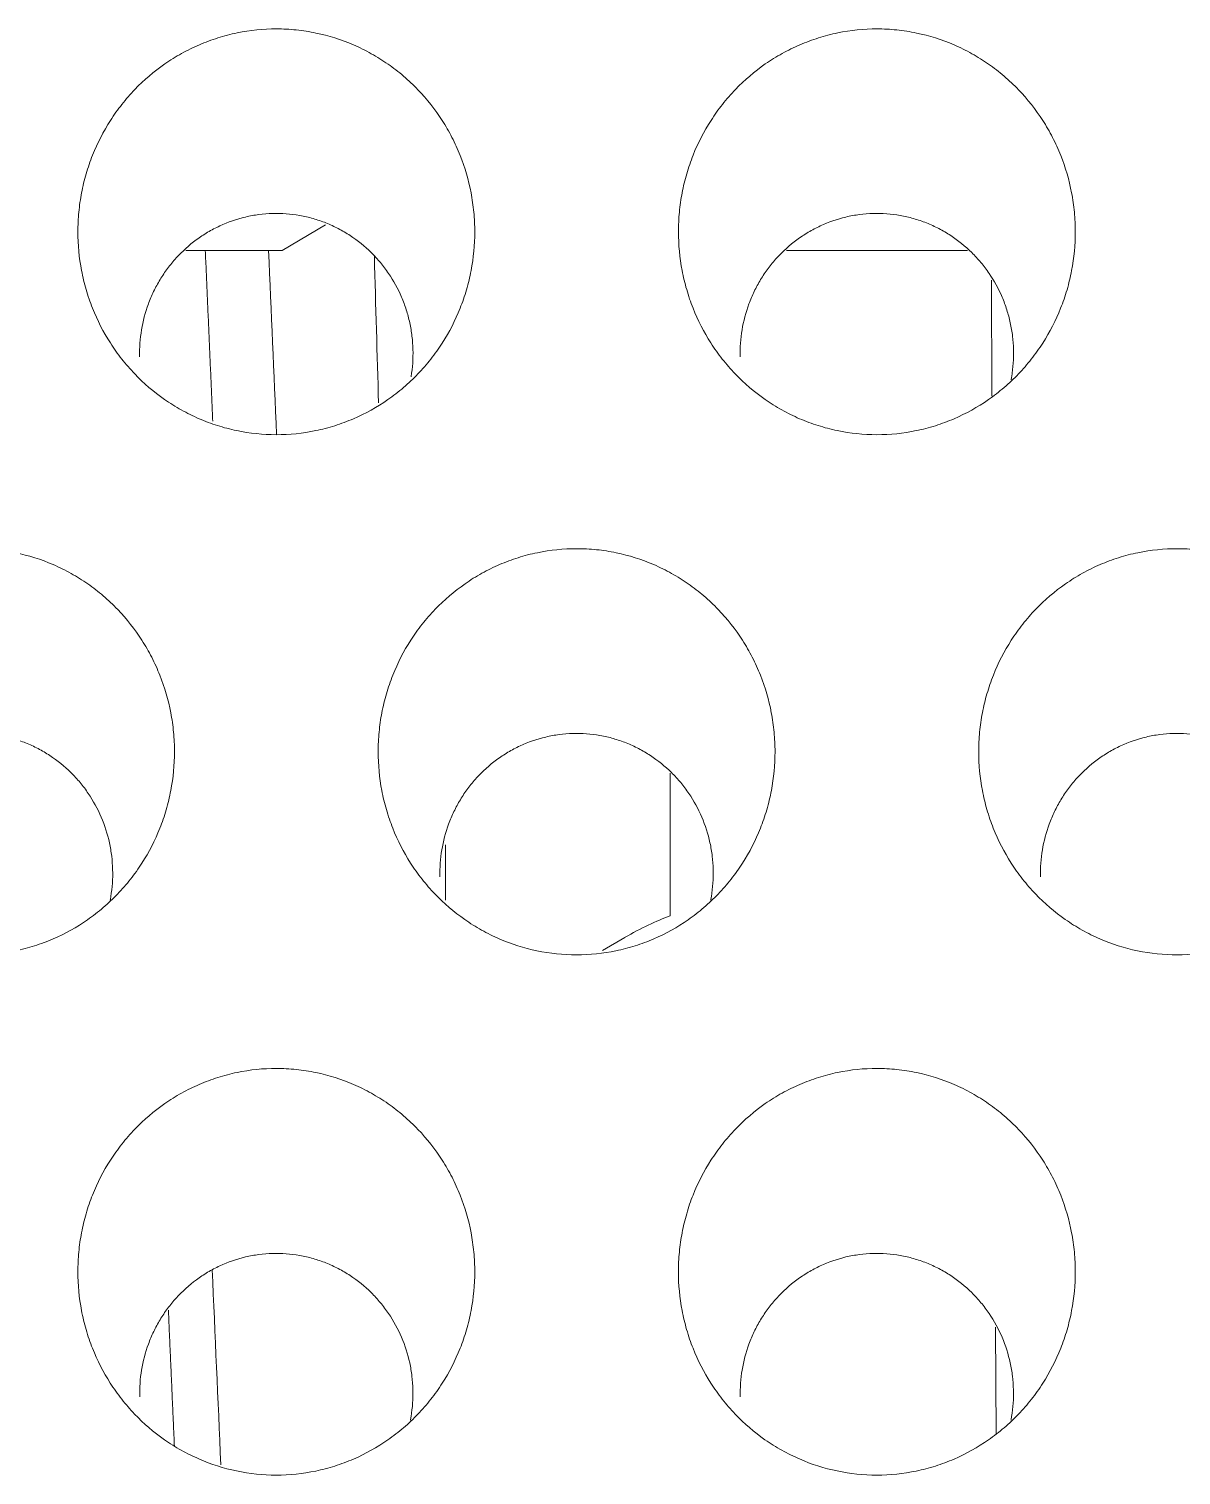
# Model space of a CAD drawing. Header units: inches. Extents: x 3778 to 56227, y -16914 to 35091.
# Drawn here: x 42844.13 to 42849.87, y -12648.33 to -12641.14 of the extents above; entities that cross this region are included whole.
import ezdxf

# ---------------------------------------------------------------- set-up
doc = ezdxf.new("R2010")
doc.units = ezdxf.units.IN
doc.header["$LTSCALE"] = 100
doc.header["$MEASUREMENT"] = 0
doc.layers.add('2-con', color=2, linetype='Continuous')
doc.layers.add('mark-B', color=2, linetype='Continuous', lineweight=20)

# ---------------------------------------------------------------- blocks, each defined once
blk = doc.blocks.new('무풍1WAY 대형')
at = {"layer": 'mark-B'}
for p, q in [((-164.8957, -430.8252), (-164.8935, -431.3566)), ((-163.0481, -433.2948), (-162.9374, -433.2305)), ((-163.275, -433.4028), (-163.275, -434.113)), ((-162.1576, -433.7568), (-162.1576, -433.4803)), ((-164.8745, -435.9887), (-164.8722, -436.5645)), ((-161.5597, -436.8412), (-161.3438, -436.7121))]:
    blk.add_line(p, q, dxfattribs=at)
blk.add_ellipse((-163.022, -433.0697), major_axis=(-0.4878, -0.3363), ratio=0.297438, start_param=0.835702, end_param=1.316183, dxfattribs=at)
for points, knots in [([(-164.3027, -430.621), (-164.3692, -430.621), (-164.4344, -430.6278), (-164.5307, -430.6478), (-164.5625, -430.6561), (-164.6097, -430.671), (-164.6255, -430.6764), (-164.6564, -430.688), (-164.6717, -430.6942), (-164.747, -430.7268), (-164.8041, -430.7587), (-164.8849, -430.815), (-164.9112, -430.8354), (-164.961, -430.8781), (-165.0084, -430.923), (-165.0511, -430.9722), (-165.0814, -431.0107), (-165.0912, -431.0238), (-165.1101, -431.0505), (-165.1194, -431.0641), (-165.1636, -431.1333), (-165.1932, -431.1912), (-165.2291, -431.2817), (-165.2396, -431.3125), (-165.2533, -431.3595), (-165.2575, -431.3754), (-165.2652, -431.4073), (-165.2686, -431.4232), (-165.2838, -431.5031), (-165.2898, -431.5675), (-165.2898, -431.6487), (-165.2895, -431.6649), (-165.2879, -431.6975), (-165.2868, -431.7139), (-165.2822, -431.7628), (-165.2776, -431.795), (-165.2593, -431.8905), (-165.2413, -431.9527), (-165.2052, -432.0436), (-165.1916, -432.0737), (-165.1618, -432.1318), (-165.1456, -432.16), (-165.0931, -432.2419), (-165.053, -432.2932), (-164.996, -432.3527), (-164.9843, -432.3643), (-164.9605, -432.3868), (-164.924, -432.4197), (-164.8596, -432.4696), (-164.8042, -432.5043), (-164.7613, -432.5283), (-164.7467, -432.536), (-164.717, -432.5506), (-164.702, -432.5576), (-164.6264, -432.5903), (-164.564, -432.6101), (-164.4677, -432.6302), (-164.4351, -432.6353), (-164.369, -432.6421), (-164.3361, -432.6438), (-164.2376, -432.6439), (-164.1724, -432.6373), (-164.0914, -432.6206), (-164.0752, -432.6168), (-164.0432, -432.6084), (-163.9957, -432.5947), (-163.9189, -432.5661), (-163.8602, -432.5372), (-163.8027, -432.5052), (-163.7745, -432.4876), (-163.6936, -432.4312), (-163.6441, -432.3888), (-163.5875, -432.3299), (-163.5765, -432.3178), (-163.5549, -432.293), (-163.5444, -432.2803), (-163.5139, -432.2416), (-163.495, -432.2149), (-163.4423, -432.1328), (-163.4126, -432.075), (-163.3824, -431.9989), (-163.3767, -431.9835), (-163.3661, -431.9525), (-163.3513, -431.9059), (-163.3324, -431.8271), (-163.3232, -431.7629), (-163.3186, -431.7144), (-163.3175, -431.6982), (-163.3159, -431.6655), (-163.3155, -431.6491), (-163.3155, -431.5674), (-163.3216, -431.5029), (-163.3398, -431.4075), (-163.3473, -431.3759), (-163.361, -431.3288), (-163.3659, -431.3132), (-163.3765, -431.2822), (-163.3822, -431.2668), (-163.4122, -431.1911), (-163.4418, -431.1334), (-163.4943, -431.0511), (-163.5132, -431.0245), (-163.5539, -430.9726), (-163.5754, -430.9479), (-163.643, -430.8772), (-163.6924, -430.8347), (-163.7596, -430.7877), (-163.7733, -430.7786), (-163.8013, -430.761), (-163.8156, -430.7526), (-163.8586, -430.7285), (-163.888, -430.714), (-163.9779, -430.675), (-164.0404, -430.655), (-164.1705, -430.6278), (-164.2362, -430.621), (-164.3027, -430.621)], [0, 0, 0, 0, 0.03125, 0.03125, 0.046875, 0.046875, 0.054688, 0.054688, 0.0625, 0.0625, 0.09375, 0.09375, 0.109375, 0.109375, 0.125, 0.140625, 0.140625, 0.148438, 0.148438, 0.15625, 0.15625, 0.1875, 0.1875, 0.203125, 0.203125, 0.210938, 0.210938, 0.21875, 0.21875, 0.25, 0.25, 0.257813, 0.257813, 0.265625, 0.265625, 0.28125, 0.28125, 0.3125, 0.3125, 0.328125, 0.328125, 0.34375, 0.34375, 0.375, 0.375, 0.382813, 0.382813, 0.390625, 0.40625, 0.421875, 0.421875, 0.429688, 0.429688, 0.4375, 0.4375, 0.46875, 0.46875, 0.484375, 0.484375, 0.5, 0.5, 0.53125, 0.53125, 0.539063, 0.539063, 0.546875, 0.5625, 0.578125, 0.578125, 0.59375, 0.59375, 0.625, 0.625, 0.632813, 0.632813, 0.640625, 0.640625, 0.65625, 0.65625, 0.6875, 0.6875, 0.695313, 0.695313, 0.703125, 0.71875, 0.734375, 0.734375, 0.742188, 0.742188, 0.75, 0.75, 0.78125, 0.78125, 0.796875, 0.796875, 0.804688, 0.804688, 0.8125, 0.8125, 0.84375, 0.84375, 0.859375, 0.859375, 0.875, 0.875, 0.90625, 0.90625, 0.914063, 0.914063, 0.921875, 0.921875, 0.9375, 0.9375, 0.96875, 0.96875, 1, 1, 1, 1]), ([(-161.3151, -430.621), (-161.3816, -430.621), (-161.4469, -430.6278), (-161.5431, -430.6478), (-161.5749, -430.6561), (-161.6222, -430.671), (-161.6379, -430.6764), (-161.6689, -430.688), (-161.6841, -430.6942), (-161.7595, -430.7268), (-161.8166, -430.7587), (-161.8974, -430.815), (-161.9236, -430.8354), (-161.9735, -430.8781), (-162.0209, -430.923), (-162.0636, -430.9722), (-162.0938, -431.0107), (-162.1036, -431.0238), (-162.1226, -431.0505), (-162.1318, -431.0641), (-162.1761, -431.1333), (-162.2056, -431.1912), (-162.2415, -431.2817), (-162.2521, -431.3125), (-162.2658, -431.3595), (-162.27, -431.3754), (-162.2776, -431.4073), (-162.281, -431.4232), (-162.2962, -431.5031), (-162.3023, -431.5675), (-162.3023, -431.6487), (-162.3019, -431.6649), (-162.3004, -431.6975), (-162.2992, -431.7139), (-162.2946, -431.7628), (-162.29, -431.795), (-162.2718, -431.8905), (-162.2537, -431.9527), (-162.2177, -432.0436), (-162.204, -432.0737), (-162.1743, -432.1318), (-162.1581, -432.16), (-162.1056, -432.2419), (-162.0655, -432.2932), (-162.0085, -432.3527), (-161.9968, -432.3643), (-161.9729, -432.3868), (-161.9364, -432.4197), (-161.872, -432.4696), (-161.8167, -432.5043), (-161.7737, -432.5283), (-161.7591, -432.536), (-161.7295, -432.5506), (-161.7144, -432.5576), (-161.6388, -432.5903), (-161.5764, -432.6101), (-161.4801, -432.6302), (-161.4475, -432.6353), (-161.3814, -432.6421), (-161.3485, -432.6438), (-161.25, -432.6439), (-161.1848, -432.6373), (-161.1039, -432.6206), (-161.0876, -432.6168), (-161.0556, -432.6084), (-161.0081, -432.5947), (-160.9314, -432.5661), (-160.8726, -432.5372), (-160.8152, -432.5052), (-160.787, -432.4876), (-160.706, -432.4312), (-160.6565, -432.3888), (-160.5999, -432.3299), (-160.5889, -432.3178), (-160.5674, -432.293), (-160.5568, -432.2803), (-160.5263, -432.2416), (-160.5074, -432.2149), (-160.4548, -432.1328), (-160.4251, -432.075), (-160.3949, -431.9989), (-160.3891, -431.9835), (-160.3785, -431.9525), (-160.3638, -431.9059), (-160.3449, -431.8271), (-160.3357, -431.7629), (-160.3311, -431.7144), (-160.3299, -431.6982), (-160.3284, -431.6655), (-160.328, -431.6491), (-160.328, -431.5674), (-160.3341, -431.5029), (-160.3522, -431.4075), (-160.3598, -431.3759), (-160.3734, -431.3288), (-160.3784, -431.3132), (-160.389, -431.2822), (-160.3947, -431.2668), (-160.4247, -431.1911), (-160.4542, -431.1334), (-160.5067, -431.0511), (-160.5256, -431.0245), (-160.5664, -430.9726), (-160.5878, -430.9479), (-160.6554, -430.8772), (-160.7048, -430.8347), (-160.772, -430.7877), (-160.7858, -430.7786), (-160.8138, -430.761), (-160.828, -430.7526), (-160.8711, -430.7285), (-160.9005, -430.714), (-160.9904, -430.675), (-161.0529, -430.655), (-161.1829, -430.6278), (-161.2487, -430.621), (-161.3151, -430.621)], [0, 0, 0, 0, 0.03125, 0.03125, 0.046875, 0.046875, 0.054688, 0.054688, 0.0625, 0.0625, 0.09375, 0.09375, 0.109375, 0.109375, 0.125, 0.140625, 0.140625, 0.148438, 0.148438, 0.15625, 0.15625, 0.1875, 0.1875, 0.203125, 0.203125, 0.210938, 0.210938, 0.21875, 0.21875, 0.25, 0.25, 0.257813, 0.257813, 0.265625, 0.265625, 0.28125, 0.28125, 0.3125, 0.3125, 0.328125, 0.328125, 0.34375, 0.34375, 0.375, 0.375, 0.382813, 0.382813, 0.390625, 0.40625, 0.421875, 0.421875, 0.429688, 0.429688, 0.4375, 0.4375, 0.46875, 0.46875, 0.484375, 0.484375, 0.5, 0.5, 0.53125, 0.53125, 0.539063, 0.539063, 0.546875, 0.5625, 0.578125, 0.578125, 0.59375, 0.59375, 0.625, 0.625, 0.632813, 0.632813, 0.640625, 0.640625, 0.65625, 0.65625, 0.6875, 0.6875, 0.695313, 0.695313, 0.703125, 0.71875, 0.734375, 0.734375, 0.742188, 0.742188, 0.75, 0.75, 0.78125, 0.78125, 0.796875, 0.796875, 0.804688, 0.804688, 0.8125, 0.8125, 0.84375, 0.84375, 0.859375, 0.859375, 0.875, 0.875, 0.90625, 0.90625, 0.914063, 0.914063, 0.921875, 0.921875, 0.9375, 0.9375, 0.96875, 0.96875, 1, 1, 1, 1]), ([(-164.9697, -430.8933), (-164.9709, -430.8995), (-164.972, -430.9057), (-164.9803, -430.956), (-164.9833, -431.0004), (-164.9816, -431.0678), (-164.98, -431.0904), (-164.9746, -431.1349), (-164.9709, -431.157), (-164.9567, -431.2224), (-164.9432, -431.2651), (-164.9076, -431.3483), (-164.8861, -431.3876), (-164.8484, -431.4432), (-164.835, -431.4612), (-164.8133, -431.4873), (-164.8058, -431.4959), (-164.7905, -431.5126), (-164.7827, -431.5207), (-164.7426, -431.5604), (-164.7077, -431.5887), (-164.6605, -431.6197), (-164.6508, -431.6257), (-164.6312, -431.6372), (-164.6212, -431.6428), (-164.591, -431.6585), (-164.55, -431.6774), (-164.4966, -431.6956), (-164.4637, -431.7042), (-164.4416, -431.7093), (-164.4304, -431.7116), (-164.3741, -431.7216), (-164.3291, -431.7249), (-164.2613, -431.723), (-164.2387, -431.7212), (-164.2048, -431.7167), (-164.1935, -431.7149), (-164.1711, -431.7108), (-164.16, -431.7085), (-164.105, -431.6954), (-164.0625, -431.6806), (-164.0009, -431.6519), (-163.9806, -431.6412), (-163.9417, -431.618), (-163.9229, -431.6055), (-163.8688, -431.5655), (-163.8355, -431.5354), (-163.7974, -431.4934), (-163.7899, -431.4848), (-163.7756, -431.4674), (-163.7687, -431.4585), (-163.7486, -431.4315), (-163.7237, -431.3943), (-163.6971, -431.3452), (-163.6832, -431.3144), (-163.6745, -431.2937), (-163.6703, -431.2831), (-163.6509, -431.2303), (-163.6284, -431.1442), (-163.6221, -431.0554), (-163.6231, -431.0102)], [0, 0, 0, 0, 0.008227, 0.008227, 0.066566, 0.066566, 0.095736, 0.095736, 0.124906, 0.124906, 0.183246, 0.183246, 0.241585, 0.241585, 0.270755, 0.270755, 0.28534, 0.28534, 0.299925, 0.299925, 0.358264, 0.358264, 0.372849, 0.372849, 0.387434, 0.387434, 0.416604, 0.445774, 0.460359, 0.460359, 0.474944, 0.474944, 0.533283, 0.533283, 0.562453, 0.562453, 0.577038, 0.577038, 0.591623, 0.591623, 0.649962, 0.649962, 0.679132, 0.679132, 0.708302, 0.708302, 0.766642, 0.766642, 0.781226, 0.781226, 0.795811, 0.795811, 0.824981, 0.854151, 0.868736, 0.868736, 0.883321, 0.883321, 0.94166, 1, 1, 1, 1]), ([(-161.9822, -430.8933), (-161.9834, -430.8995), (-161.9845, -430.9057), (-161.9927, -430.956), (-161.9958, -431.0004), (-161.9941, -431.0678), (-161.9925, -431.0904), (-161.9871, -431.1349), (-161.9834, -431.157), (-161.9692, -431.2224), (-161.9556, -431.2651), (-161.9201, -431.3483), (-161.8986, -431.3876), (-161.8609, -431.4432), (-161.8474, -431.4612), (-161.8258, -431.4873), (-161.8183, -431.4959), (-161.803, -431.5126), (-161.7951, -431.5207), (-161.755, -431.5604), (-161.7201, -431.5887), (-161.6729, -431.6197), (-161.6633, -431.6257), (-161.6437, -431.6372), (-161.6337, -431.6428), (-161.6035, -431.6585), (-161.5624, -431.6774), (-161.5091, -431.6956), (-161.4762, -431.7042), (-161.454, -431.7093), (-161.4428, -431.7116), (-161.3866, -431.7216), (-161.3415, -431.7249), (-161.2738, -431.723), (-161.2512, -431.7212), (-161.2173, -431.7167), (-161.2059, -431.7149), (-161.1836, -431.7108), (-161.1725, -431.7085), (-161.1174, -431.6954), (-161.0749, -431.6806), (-161.0133, -431.6519), (-160.9931, -431.6412), (-160.9541, -431.618), (-160.9354, -431.6055), (-160.8812, -431.5655), (-160.8479, -431.5354), (-160.8098, -431.4934), (-160.8024, -431.4848), (-160.7881, -431.4674), (-160.7811, -431.4585), (-160.761, -431.4315), (-160.7361, -431.3943), (-160.7096, -431.3452), (-160.6957, -431.3144), (-160.6869, -431.2937), (-160.6828, -431.2831), (-160.6634, -431.2303), (-160.6409, -431.1442), (-160.6345, -431.0554), (-160.6356, -431.0102)], [0, 0, 0, 0, 0.008227, 0.008227, 0.066566, 0.066566, 0.095736, 0.095736, 0.124906, 0.124906, 0.183246, 0.183246, 0.241585, 0.241585, 0.270755, 0.270755, 0.28534, 0.28534, 0.299925, 0.299925, 0.358264, 0.358264, 0.372849, 0.372849, 0.387434, 0.387434, 0.416604, 0.445774, 0.460359, 0.460359, 0.474944, 0.474944, 0.533283, 0.533283, 0.562453, 0.562453, 0.577038, 0.577038, 0.591623, 0.591623, 0.649962, 0.649962, 0.679132, 0.679132, 0.708302, 0.708302, 0.766642, 0.766642, 0.781226, 0.781226, 0.795811, 0.795811, 0.824981, 0.854151, 0.868736, 0.868736, 0.883321, 0.883321, 0.94166, 1, 1, 1, 1]), ([(-165.7965, -433.2088), (-165.8629, -433.2088), (-165.9282, -433.2156), (-166.0244, -433.2355), (-166.0562, -433.2438), (-166.1034, -433.2587), (-166.1191, -433.2641), (-166.1501, -433.2757), (-166.1653, -433.2818), (-166.2407, -433.3144), (-166.2977, -433.3462), (-166.3785, -433.4025), (-166.4048, -433.4228), (-166.4546, -433.4655), (-166.5021, -433.5104), (-166.5448, -433.5595), (-166.575, -433.5979), (-166.5848, -433.611), (-166.6038, -433.6377), (-166.613, -433.6513), (-166.6573, -433.7204), (-166.6869, -433.7783), (-166.7228, -433.8687), (-166.7333, -433.8994), (-166.747, -433.9465), (-166.7513, -433.9623), (-166.7589, -433.9941), (-166.7623, -434.0101), (-166.7775, -434.0899), (-166.7836, -434.1543), (-166.7836, -434.2354), (-166.7832, -434.2516), (-166.7817, -434.2842), (-166.7805, -434.3005), (-166.7759, -434.3494), (-166.7713, -434.3816), (-166.753, -434.477), (-166.735, -434.5391), (-166.6989, -434.63), (-166.6853, -434.6601), (-166.6555, -434.7181), (-166.6393, -434.7463), (-166.5868, -434.8281), (-166.5466, -434.8793), (-166.4897, -434.9387), (-166.478, -434.9503), (-166.4541, -434.9729), (-166.4176, -435.0057), (-166.3532, -435.0555), (-166.2979, -435.0901), (-166.2549, -435.1141), (-166.2403, -435.1218), (-166.2107, -435.1364), (-166.1956, -435.1434), (-166.12, -435.1761), (-166.0577, -435.1958), (-165.9614, -435.2159), (-165.9288, -435.2209), (-165.8627, -435.2278), (-165.8298, -435.2295), (-165.7314, -435.2295), (-165.6662, -435.2229), (-165.5852, -435.2062), (-165.569, -435.2025), (-165.537, -435.1941), (-165.4895, -435.1805), (-165.4128, -435.1519), (-165.3541, -435.123), (-165.2966, -435.0911), (-165.2684, -435.0735), (-165.1875, -435.0172), (-165.138, -434.9748), (-165.0814, -434.916), (-165.0704, -434.9039), (-165.0488, -434.8792), (-165.0383, -434.8665), (-165.0078, -434.8278), (-164.9888, -434.8012), (-164.9362, -434.7191), (-164.9065, -434.6613), (-164.8763, -434.5853), (-164.8705, -434.5699), (-164.8599, -434.539), (-164.8451, -434.4924), (-164.8262, -434.4136), (-164.8171, -434.3496), (-164.8124, -434.3011), (-164.8113, -434.2848), (-164.8097, -434.2522), (-164.8093, -434.2358), (-164.8093, -434.1541), (-164.8155, -434.0897), (-164.8336, -433.9944), (-164.8411, -433.9628), (-164.8548, -433.9158), (-164.8597, -433.9001), (-164.8704, -433.8691), (-164.876, -433.8538), (-164.9061, -433.7782), (-164.9356, -433.7205), (-164.9882, -433.6384), (-165.0071, -433.6117), (-165.0478, -433.5599), (-165.0693, -433.5352), (-165.1369, -433.4646), (-165.1863, -433.4222), (-165.2535, -433.3752), (-165.2672, -433.3661), (-165.2953, -433.3486), (-165.3095, -433.3402), (-165.3526, -433.3161), (-165.3819, -433.3016), (-165.4718, -433.2627), (-165.5343, -433.2427), (-165.6643, -433.2156), (-165.73, -433.2088), (-165.7965, -433.2088)], [0, 0, 0, 0, 0.03125, 0.03125, 0.046875, 0.046875, 0.054687, 0.054687, 0.0625, 0.0625, 0.09375, 0.09375, 0.109375, 0.109375, 0.125, 0.140625, 0.140625, 0.148437, 0.148437, 0.15625, 0.15625, 0.1875, 0.1875, 0.203125, 0.203125, 0.210937, 0.210937, 0.21875, 0.21875, 0.25, 0.25, 0.257812, 0.257812, 0.265625, 0.265625, 0.28125, 0.28125, 0.3125, 0.3125, 0.328125, 0.328125, 0.34375, 0.34375, 0.375, 0.375, 0.382812, 0.382812, 0.390625, 0.40625, 0.421875, 0.421875, 0.429687, 0.429687, 0.4375, 0.4375, 0.46875, 0.46875, 0.484375, 0.484375, 0.5, 0.5, 0.53125, 0.53125, 0.539062, 0.539062, 0.546875, 0.5625, 0.578125, 0.578125, 0.59375, 0.59375, 0.625, 0.625, 0.632812, 0.632812, 0.640625, 0.640625, 0.65625, 0.65625, 0.6875, 0.6875, 0.695312, 0.695312, 0.703125, 0.71875, 0.734375, 0.734375, 0.742187, 0.742187, 0.75, 0.75, 0.78125, 0.78125, 0.796875, 0.796875, 0.804687, 0.804687, 0.8125, 0.8125, 0.84375, 0.84375, 0.859375, 0.859375, 0.875, 0.875, 0.90625, 0.90625, 0.914062, 0.914062, 0.921875, 0.921875, 0.9375, 0.9375, 0.96875, 0.96875, 1, 1, 1, 1]), ([(-162.8089, -433.2088), (-162.8754, -433.2088), (-162.9406, -433.2156), (-163.0368, -433.2355), (-163.0686, -433.2438), (-163.1159, -433.2587), (-163.1316, -433.2641), (-163.1625, -433.2757), (-163.1778, -433.2818), (-163.2531, -433.3144), (-163.3102, -433.3462), (-163.391, -433.4025), (-163.4172, -433.4228), (-163.4671, -433.4655), (-163.5145, -433.5104), (-163.5572, -433.5595), (-163.5875, -433.5979), (-163.5973, -433.611), (-163.6163, -433.6377), (-163.6255, -433.6513), (-163.6698, -433.7204), (-163.6993, -433.7783), (-163.7352, -433.8687), (-163.7458, -433.8994), (-163.7595, -433.9465), (-163.7637, -433.9623), (-163.7713, -433.9941), (-163.7748, -434.0101), (-163.79, -434.0899), (-163.796, -434.1543), (-163.796, -434.2354), (-163.7957, -434.2516), (-163.7941, -434.2842), (-163.793, -434.3005), (-163.7883, -434.3494), (-163.7837, -434.3816), (-163.7655, -434.477), (-163.7475, -434.5391), (-163.7114, -434.63), (-163.6977, -434.6601), (-163.6679, -434.7181), (-163.6517, -434.7463), (-163.5992, -434.8281), (-163.5591, -434.8793), (-163.5021, -434.9387), (-163.4904, -434.9503), (-163.4666, -434.9729), (-163.4301, -435.0057), (-163.3657, -435.0555), (-163.3103, -435.0901), (-163.2673, -435.1141), (-163.2528, -435.1218), (-163.2231, -435.1364), (-163.2081, -435.1434), (-163.1325, -435.1761), (-163.0701, -435.1958), (-162.9738, -435.2159), (-162.9413, -435.2209), (-162.8752, -435.2278), (-162.8423, -435.2295), (-162.7438, -435.2295), (-162.6786, -435.2229), (-162.5977, -435.2062), (-162.5815, -435.2025), (-162.5495, -435.1941), (-162.502, -435.1805), (-162.4253, -435.1519), (-162.3665, -435.123), (-162.3091, -435.0911), (-162.2809, -435.0735), (-162.2, -435.0172), (-162.1504, -434.9748), (-162.0939, -434.916), (-162.0828, -434.9039), (-162.0613, -434.8792), (-162.0507, -434.8665), (-162.0202, -434.8278), (-162.0013, -434.8012), (-161.9486, -434.7191), (-161.919, -434.6613), (-161.8887, -434.5853), (-161.883, -434.5699), (-161.8724, -434.539), (-161.8576, -434.4924), (-161.8387, -434.4136), (-161.8295, -434.3496), (-161.8249, -434.3011), (-161.8237, -434.2848), (-161.8222, -434.2522), (-161.8218, -434.2358), (-161.8218, -434.1541), (-161.8279, -434.0897), (-161.846, -433.9944), (-161.8536, -433.9628), (-161.8672, -433.9158), (-161.8722, -433.9001), (-161.8828, -433.8691), (-161.8885, -433.8538), (-161.9185, -433.7782), (-161.9481, -433.7205), (-162.0006, -433.6384), (-162.0195, -433.6117), (-162.0603, -433.5599), (-162.0817, -433.5352), (-162.1494, -433.4646), (-162.1987, -433.4222), (-162.266, -433.3752), (-162.2797, -433.3661), (-162.3077, -433.3486), (-162.3219, -433.3402), (-162.365, -433.3161), (-162.3944, -433.3016), (-162.4843, -433.2627), (-162.5467, -433.2427), (-162.6767, -433.2156), (-162.7425, -433.2088), (-162.8089, -433.2088)], [0, 0, 0, 0, 0.03125, 0.03125, 0.046875, 0.046875, 0.054688, 0.054688, 0.0625, 0.0625, 0.09375, 0.09375, 0.109375, 0.109375, 0.125, 0.140625, 0.140625, 0.148437, 0.148437, 0.15625, 0.15625, 0.1875, 0.1875, 0.203125, 0.203125, 0.210937, 0.210937, 0.21875, 0.21875, 0.25, 0.25, 0.257812, 0.257812, 0.265625, 0.265625, 0.28125, 0.28125, 0.3125, 0.3125, 0.328125, 0.328125, 0.34375, 0.34375, 0.375, 0.375, 0.382812, 0.382812, 0.390625, 0.40625, 0.421875, 0.421875, 0.429687, 0.429687, 0.4375, 0.4375, 0.46875, 0.46875, 0.484375, 0.484375, 0.5, 0.5, 0.53125, 0.53125, 0.539062, 0.539062, 0.546875, 0.5625, 0.578125, 0.578125, 0.59375, 0.59375, 0.625, 0.625, 0.632812, 0.632812, 0.640625, 0.640625, 0.65625, 0.65625, 0.6875, 0.6875, 0.695312, 0.695312, 0.703125, 0.71875, 0.734375, 0.734375, 0.742187, 0.742187, 0.75, 0.75, 0.78125, 0.78125, 0.796875, 0.796875, 0.804687, 0.804687, 0.8125, 0.8125, 0.84375, 0.84375, 0.859375, 0.859375, 0.875, 0.875, 0.90625, 0.90625, 0.914062, 0.914062, 0.921875, 0.921875, 0.9375, 0.9375, 0.96875, 0.96875, 1, 1, 1, 1]), ([(-159.8214, -433.2088), (-159.8878, -433.2088), (-159.9531, -433.2156), (-160.0493, -433.2355), (-160.0811, -433.2438), (-160.1283, -433.2587), (-160.144, -433.2641), (-160.175, -433.2757), (-160.1902, -433.2818), (-160.2656, -433.3144), (-160.3226, -433.3462), (-160.4034, -433.4025), (-160.4297, -433.4228), (-160.4795, -433.4655), (-160.527, -433.5104), (-160.5697, -433.5595), (-160.5999, -433.5979), (-160.6097, -433.611), (-160.6287, -433.6377), (-160.6379, -433.6513), (-160.6822, -433.7204), (-160.7118, -433.7783), (-160.7477, -433.8687), (-160.7583, -433.8994), (-160.7719, -433.9465), (-160.7762, -433.9623), (-160.7838, -433.9941), (-160.7872, -434.0101), (-160.8024, -434.0899), (-160.8085, -434.1543), (-160.8085, -434.2354), (-160.8081, -434.2516), (-160.8066, -434.2842), (-160.8054, -434.3005), (-160.8008, -434.3494), (-160.7962, -434.3816), (-160.7779, -434.477), (-160.7599, -434.5391), (-160.7238, -434.63), (-160.7102, -434.6601), (-160.6804, -434.7181), (-160.6642, -434.7463), (-160.6117, -434.8281), (-160.5716, -434.8793), (-160.5146, -434.9387), (-160.5029, -434.9503), (-160.479, -434.9729), (-160.4425, -435.0057), (-160.3781, -435.0555), (-160.3228, -435.0901), (-160.2798, -435.1141), (-160.2652, -435.1218), (-160.2356, -435.1364), (-160.2205, -435.1434), (-160.1449, -435.1761), (-160.0826, -435.1958), (-159.9863, -435.2159), (-159.9537, -435.2209), (-159.8876, -435.2278), (-159.8547, -435.2295), (-159.7563, -435.2295), (-159.6911, -435.2229), (-159.6102, -435.2062), (-159.594, -435.2025), (-159.5619, -435.1941), (-159.5144, -435.1805), (-159.4377, -435.1519), (-159.379, -435.123), (-159.3215, -435.0911), (-159.2933, -435.0735), (-159.2124, -435.0172), (-159.1629, -434.9748), (-159.1063, -434.916), (-159.0953, -434.9039), (-159.0737, -434.8792), (-159.0632, -434.8665), (-159.0327, -434.8278), (-159.0138, -434.8012), (-158.9611, -434.7191), (-158.9314, -434.6613), (-158.9012, -434.5853), (-158.8954, -434.5699), (-158.8848, -434.539), (-158.87, -434.4924), (-158.8511, -434.4136), (-158.842, -434.3496), (-158.8373, -434.3011), (-158.8362, -434.2848), (-158.8346, -434.2522), (-158.8342, -434.2358), (-158.8342, -434.1541), (-158.8404, -434.0897), (-158.8585, -433.9944), (-158.8661, -433.9628), (-158.8797, -433.9158), (-158.8847, -433.9001), (-158.8953, -433.8691), (-158.9009, -433.8538), (-158.931, -433.7782), (-158.9605, -433.7205), (-159.0131, -433.6384), (-159.032, -433.6117), (-159.0727, -433.5599), (-159.0942, -433.5352), (-159.1618, -433.4646), (-159.2112, -433.4222), (-159.2784, -433.3752), (-159.2921, -433.3661), (-159.3202, -433.3486), (-159.3344, -433.3402), (-159.3775, -433.3161), (-159.4068, -433.3016), (-159.4967, -433.2627), (-159.5592, -433.2427), (-159.6892, -433.2156), (-159.7549, -433.2088), (-159.8214, -433.2088)], [0, 0, 0, 0, 0.03125, 0.03125, 0.046875, 0.046875, 0.054688, 0.054688, 0.0625, 0.0625, 0.09375, 0.09375, 0.109375, 0.109375, 0.125, 0.140625, 0.140625, 0.148437, 0.148437, 0.15625, 0.15625, 0.1875, 0.1875, 0.203125, 0.203125, 0.210937, 0.210937, 0.21875, 0.21875, 0.25, 0.25, 0.257812, 0.257812, 0.265625, 0.265625, 0.28125, 0.28125, 0.3125, 0.3125, 0.328125, 0.328125, 0.34375, 0.34375, 0.375, 0.375, 0.382813, 0.382813, 0.390625, 0.40625, 0.421875, 0.421875, 0.429688, 0.429688, 0.4375, 0.4375, 0.46875, 0.46875, 0.484375, 0.484375, 0.5, 0.5, 0.53125, 0.53125, 0.539062, 0.539062, 0.546875, 0.5625, 0.578125, 0.578125, 0.59375, 0.59375, 0.625, 0.625, 0.632812, 0.632812, 0.640625, 0.640625, 0.65625, 0.65625, 0.6875, 0.6875, 0.695312, 0.695312, 0.703125, 0.71875, 0.734375, 0.734375, 0.742187, 0.742187, 0.75, 0.75, 0.78125, 0.78125, 0.796875, 0.796875, 0.804687, 0.804687, 0.8125, 0.8125, 0.84375, 0.84375, 0.859375, 0.859375, 0.875, 0.875, 0.90625, 0.90625, 0.914062, 0.914062, 0.921875, 0.921875, 0.9375, 0.9375, 0.96875, 0.96875, 1, 1, 1, 1]), ([(-166.4637, -433.481), (-166.4649, -433.4871), (-166.466, -433.4932), (-166.4742, -433.5433), (-166.4773, -433.5878), (-166.4756, -433.6551), (-166.4739, -433.6777), (-166.4686, -433.7222), (-166.4649, -433.7442), (-166.4506, -433.8096), (-166.4371, -433.8523), (-166.4015, -433.9354), (-166.38, -433.9747), (-166.3423, -434.0303), (-166.3288, -434.0483), (-166.3071, -434.0743), (-166.2996, -434.0829), (-166.2843, -434.0996), (-166.2765, -434.1077), (-166.2363, -434.1473), (-166.2014, -434.1756), (-166.1542, -434.2066), (-166.1446, -434.2126), (-166.125, -434.2241), (-166.115, -434.2297), (-166.0848, -434.2454), (-166.0437, -434.2642), (-165.9904, -434.2824), (-165.9574, -434.2909), (-165.9353, -434.2961), (-165.9241, -434.2983), (-165.8679, -434.3083), (-165.8228, -434.3116), (-165.7551, -434.3097), (-165.7325, -434.3079), (-165.6986, -434.3035), (-165.6872, -434.3017), (-165.6649, -434.2976), (-165.6538, -434.2952), (-165.5987, -434.2821), (-165.5562, -434.2674), (-165.4946, -434.2387), (-165.4744, -434.228), (-165.4354, -434.2049), (-165.4167, -434.1924), (-165.3625, -434.1524), (-165.3292, -434.1223), (-165.2911, -434.0804), (-165.2836, -434.0718), (-165.2693, -434.0543), (-165.2623, -434.0455), (-165.2423, -434.0185), (-165.2173, -433.9814), (-165.1908, -433.9323), (-165.1769, -433.9015), (-165.1681, -433.8808), (-165.1639, -433.8702), (-165.1445, -433.8174), (-165.122, -433.7314), (-165.1157, -433.6426), (-165.1167, -433.5975)], [0, 0, 0, 0, 0.00808, 0.00808, 0.066428, 0.066428, 0.095603, 0.095603, 0.124777, 0.124777, 0.183125, 0.183125, 0.241473, 0.241473, 0.270647, 0.270647, 0.285234, 0.285234, 0.299821, 0.299821, 0.35817, 0.35817, 0.372757, 0.372757, 0.387344, 0.387344, 0.416518, 0.445692, 0.460279, 0.460279, 0.474866, 0.474866, 0.533214, 0.533214, 0.562388, 0.562388, 0.576975, 0.576975, 0.591562, 0.591562, 0.649911, 0.649911, 0.679085, 0.679085, 0.708259, 0.708259, 0.766607, 0.766607, 0.781194, 0.781194, 0.795781, 0.795781, 0.824955, 0.854129, 0.868716, 0.868716, 0.883304, 0.883304, 0.941652, 1, 1, 1, 1]), ([(-163.4762, -433.481), (-163.4773, -433.4871), (-163.4784, -433.4932), (-163.4867, -433.5433), (-163.4897, -433.5878), (-163.488, -433.6551), (-163.4864, -433.6777), (-163.481, -433.7222), (-163.4773, -433.7442), (-163.4631, -433.8096), (-163.4495, -433.8523), (-163.4139, -433.9354), (-163.3924, -433.9747), (-163.3547, -434.0303), (-163.3412, -434.0483), (-163.3196, -434.0743), (-163.3121, -434.0829), (-163.2967, -434.0996), (-163.2889, -434.1077), (-163.2488, -434.1473), (-163.2139, -434.1756), (-163.1667, -434.2066), (-163.157, -434.2126), (-163.1374, -434.2241), (-163.1274, -434.2297), (-163.0972, -434.2454), (-163.0561, -434.2642), (-163.0028, -434.2824), (-162.9699, -434.2909), (-162.9477, -434.2961), (-162.9365, -434.2983), (-162.8803, -434.3083), (-162.8353, -434.3116), (-162.7675, -434.3097), (-162.7449, -434.3079), (-162.711, -434.3035), (-162.6997, -434.3017), (-162.6773, -434.2976), (-162.6662, -434.2952), (-162.6112, -434.2821), (-162.5687, -434.2674), (-162.5071, -434.2387), (-162.4868, -434.228), (-162.4479, -434.2049), (-162.4291, -434.1924), (-162.375, -434.1524), (-162.3416, -434.1223), (-162.3035, -434.0804), (-162.2961, -434.0718), (-162.2817, -434.0543), (-162.2748, -434.0455), (-162.2547, -434.0185), (-162.2298, -433.9814), (-162.2032, -433.9323), (-162.1893, -433.9015), (-162.1805, -433.8808), (-162.1764, -433.8702), (-162.157, -433.8174), (-162.1345, -433.7314), (-162.1281, -433.6426), (-162.1292, -433.5975)], [0, 0, 0, 0, 0.00808, 0.00808, 0.066428, 0.066428, 0.095603, 0.095603, 0.124777, 0.124777, 0.183125, 0.183125, 0.241473, 0.241473, 0.270647, 0.270647, 0.285234, 0.285234, 0.299821, 0.299821, 0.35817, 0.35817, 0.372757, 0.372757, 0.387344, 0.387344, 0.416518, 0.445692, 0.460279, 0.460279, 0.474866, 0.474866, 0.533214, 0.533214, 0.562388, 0.562388, 0.576975, 0.576975, 0.591562, 0.591562, 0.649911, 0.649911, 0.679085, 0.679085, 0.708259, 0.708259, 0.766607, 0.766607, 0.781194, 0.781194, 0.795781, 0.795781, 0.824955, 0.854129, 0.868716, 0.868716, 0.883304, 0.883304, 0.941652, 1, 1, 1, 1]), ([(-160.4886, -433.481), (-160.4898, -433.4871), (-160.4909, -433.4932), (-160.4991, -433.5433), (-160.5022, -433.5878), (-160.5005, -433.6551), (-160.4988, -433.6777), (-160.4935, -433.7222), (-160.4898, -433.7442), (-160.4755, -433.8096), (-160.462, -433.8523), (-160.4264, -433.9354), (-160.4049, -433.9747), (-160.3672, -434.0303), (-160.3537, -434.0483), (-160.332, -434.0743), (-160.3245, -434.0829), (-160.3092, -434.0996), (-160.3014, -434.1077), (-160.2612, -434.1473), (-160.2263, -434.1756), (-160.1791, -434.2066), (-160.1695, -434.2126), (-160.1499, -434.2241), (-160.1399, -434.2297), (-160.1097, -434.2454), (-160.0686, -434.2642), (-160.0153, -434.2824), (-159.9823, -434.2909), (-159.9602, -434.2961), (-159.949, -434.2983), (-159.8928, -434.3083), (-159.8477, -434.3116), (-159.78, -434.3097), (-159.7574, -434.3079), (-159.7235, -434.3035), (-159.7121, -434.3017), (-159.6898, -434.2976), (-159.6787, -434.2952), (-159.6236, -434.2821), (-159.5811, -434.2674), (-159.5195, -434.2387), (-159.4993, -434.228), (-159.4603, -434.2049), (-159.4416, -434.1924), (-159.3874, -434.1524), (-159.3541, -434.1223), (-159.316, -434.0804), (-159.3085, -434.0718), (-159.2942, -434.0543), (-159.2873, -434.0455), (-159.2672, -434.0185), (-159.2422, -433.9814), (-159.2157, -433.9323), (-159.2018, -433.9015), (-159.193, -433.8808), (-159.1888, -433.8702), (-159.1694, -433.8174), (-159.1469, -433.7314), (-159.1406, -433.6426), (-159.1417, -433.5975)], [0, 0, 0, 0, 0.00808, 0.00808, 0.066428, 0.066428, 0.095603, 0.095603, 0.124777, 0.124777, 0.183125, 0.183125, 0.241473, 0.241473, 0.270647, 0.270647, 0.285234, 0.285234, 0.299821, 0.299821, 0.35817, 0.35817, 0.372757, 0.372757, 0.387344, 0.387344, 0.416518, 0.445692, 0.460279, 0.460279, 0.474866, 0.474866, 0.533214, 0.533214, 0.562388, 0.562388, 0.576975, 0.576975, 0.591562, 0.591562, 0.649911, 0.649911, 0.679085, 0.679085, 0.708259, 0.708259, 0.766607, 0.766607, 0.781194, 0.781194, 0.795781, 0.795781, 0.824955, 0.854129, 0.868716, 0.868716, 0.883304, 0.883304, 0.941652, 1, 1, 1, 1]), ([(-164.3027, -435.7965), (-164.3691, -435.7965), (-164.4343, -435.8032), (-164.5305, -435.8232), (-164.5623, -435.8314), (-164.6095, -435.8463), (-164.6252, -435.8517), (-164.6562, -435.8633), (-164.6714, -435.8694), (-164.7468, -435.9019), (-164.8038, -435.9337), (-164.8846, -435.9899), (-164.9109, -436.0102), (-164.9607, -436.0528), (-165.0082, -436.0976), (-165.0509, -436.1467), (-165.0811, -436.1851), (-165.0909, -436.1981), (-165.1099, -436.2248), (-165.1191, -436.2384), (-165.1634, -436.3075), (-165.193, -436.3653), (-165.2289, -436.4556), (-165.2395, -436.4863), (-165.2532, -436.5333), (-165.2574, -436.5491), (-165.2651, -436.5809), (-165.2685, -436.5968), (-165.2837, -436.6766), (-165.2898, -436.7409), (-165.2898, -436.822), (-165.2894, -436.8382), (-165.2879, -436.8707), (-165.2867, -436.8871), (-165.2821, -436.9359), (-165.2775, -436.9681), (-165.2592, -437.0634), (-165.2412, -437.1255), (-165.2051, -437.2163), (-165.1914, -437.2463), (-165.1616, -437.3043), (-165.1454, -437.3324), (-165.0929, -437.4142), (-165.0527, -437.4653), (-164.9958, -437.5247), (-164.9841, -437.5363), (-164.9602, -437.5588), (-164.9237, -437.5916), (-164.8593, -437.6413), (-164.804, -437.6759), (-164.761, -437.6999), (-164.7464, -437.7075), (-164.7168, -437.7221), (-164.7017, -437.7291), (-164.6261, -437.7617), (-164.5638, -437.7814), (-164.4675, -437.8014), (-164.435, -437.8065), (-164.3689, -437.8133), (-164.336, -437.815), (-164.2376, -437.8151), (-164.1724, -437.8085), (-164.0915, -437.7918), (-164.0753, -437.7881), (-164.0433, -437.7797), (-163.9959, -437.7661), (-163.9192, -437.7376), (-163.8604, -437.7087), (-163.803, -437.6768), (-163.7748, -437.6593), (-163.6939, -437.6031), (-163.6443, -437.5607), (-163.5878, -437.502), (-163.5767, -437.4899), (-163.5552, -437.4652), (-163.5446, -437.4525), (-163.5141, -437.4139), (-163.4952, -437.3873), (-163.4425, -437.3053), (-163.4128, -437.2476), (-163.3825, -437.1717), (-163.3768, -437.1563), (-163.3662, -437.1254), (-163.3514, -437.0788), (-163.3325, -437.0001), (-163.3233, -436.9361), (-163.3187, -436.8876), (-163.3175, -436.8714), (-163.316, -436.8388), (-163.3156, -436.8224), (-163.3156, -436.7408), (-163.3217, -436.6764), (-163.3399, -436.5811), (-163.3474, -436.5496), (-163.3611, -436.5026), (-163.366, -436.487), (-163.3767, -436.456), (-163.3823, -436.4407), (-163.4124, -436.3651), (-163.4419, -436.3075), (-163.4945, -436.2255), (-163.5134, -436.1988), (-163.5542, -436.1471), (-163.5756, -436.1224), (-163.6433, -436.0519), (-163.6926, -436.0096), (-163.7733, -435.9533), (-163.8015, -435.9357), (-163.8589, -435.9036), (-163.9176, -435.8747), (-163.9788, -435.8518), (-164.0412, -435.832), (-164.0731, -435.8236), (-164.1706, -435.8033), (-164.2363, -435.7965), (-164.3027, -435.7965)], [0, 0, 0, 0, 0.03125, 0.03125, 0.046875, 0.046875, 0.054688, 0.054688, 0.0625, 0.0625, 0.09375, 0.09375, 0.109375, 0.109375, 0.125, 0.140625, 0.140625, 0.148438, 0.148438, 0.15625, 0.15625, 0.1875, 0.1875, 0.203125, 0.203125, 0.210938, 0.210938, 0.21875, 0.21875, 0.25, 0.25, 0.257813, 0.257813, 0.265625, 0.265625, 0.28125, 0.28125, 0.3125, 0.3125, 0.328125, 0.328125, 0.34375, 0.34375, 0.375, 0.375, 0.382813, 0.382813, 0.390625, 0.40625, 0.421875, 0.421875, 0.429688, 0.429688, 0.4375, 0.4375, 0.46875, 0.46875, 0.484375, 0.484375, 0.5, 0.5, 0.53125, 0.53125, 0.539063, 0.539063, 0.546875, 0.5625, 0.578125, 0.578125, 0.59375, 0.59375, 0.625, 0.625, 0.632813, 0.632813, 0.640625, 0.640625, 0.65625, 0.65625, 0.6875, 0.6875, 0.695313, 0.695313, 0.703125, 0.71875, 0.734375, 0.734375, 0.742188, 0.742188, 0.75, 0.75, 0.78125, 0.78125, 0.796875, 0.796875, 0.804688, 0.804688, 0.8125, 0.8125, 0.84375, 0.84375, 0.859375, 0.859375, 0.875, 0.875, 0.90625, 0.90625, 0.921875, 0.921875, 0.9375, 0.953125, 0.953125, 0.96875, 0.96875, 1, 1, 1, 1]), ([(-161.3151, -435.7965), (-161.3816, -435.7965), (-161.4468, -435.8032), (-161.543, -435.8232), (-161.5747, -435.8314), (-161.622, -435.8463), (-161.6377, -435.8517), (-161.6686, -435.8633), (-161.6839, -435.8694), (-161.7592, -435.9019), (-161.8163, -435.9337), (-161.8971, -435.9899), (-161.9233, -436.0102), (-161.9732, -436.0528), (-162.0206, -436.0976), (-162.0633, -436.1467), (-162.0936, -436.1851), (-162.1034, -436.1981), (-162.1224, -436.2248), (-162.1316, -436.2384), (-162.1759, -436.3075), (-162.2055, -436.3653), (-162.2414, -436.4556), (-162.252, -436.4863), (-162.2657, -436.5333), (-162.2699, -436.5491), (-162.2775, -436.5809), (-162.2809, -436.5968), (-162.2962, -436.6766), (-162.3022, -436.7409), (-162.3022, -436.822), (-162.3019, -436.8382), (-162.3003, -436.8707), (-162.2992, -436.8871), (-162.2945, -436.9359), (-162.2899, -436.9681), (-162.2717, -437.0634), (-162.2536, -437.1255), (-162.2175, -437.2163), (-162.2039, -437.2463), (-162.1741, -437.3043), (-162.1579, -437.3324), (-162.1053, -437.4142), (-162.0652, -437.4653), (-162.0082, -437.5247), (-161.9965, -437.5363), (-161.9727, -437.5588), (-161.9362, -437.5916), (-161.8717, -437.6413), (-161.8164, -437.6759), (-161.7734, -437.6999), (-161.7589, -437.7075), (-161.7292, -437.7221), (-161.7142, -437.7291), (-161.6386, -437.7617), (-161.5762, -437.7814), (-161.48, -437.8014), (-161.4474, -437.8065), (-161.3814, -437.8133), (-161.3485, -437.815), (-161.2501, -437.8151), (-161.1849, -437.8085), (-161.104, -437.7918), (-161.0878, -437.7881), (-161.0558, -437.7797), (-161.0083, -437.7661), (-160.9316, -437.7376), (-160.8729, -437.7087), (-160.8154, -437.6768), (-160.7873, -437.6593), (-160.7063, -437.6031), (-160.6568, -437.5607), (-160.6002, -437.502), (-160.5892, -437.4899), (-160.5676, -437.4652), (-160.5571, -437.4525), (-160.5266, -437.4139), (-160.5076, -437.3873), (-160.455, -437.3053), (-160.4253, -437.2476), (-160.395, -437.1717), (-160.3893, -437.1563), (-160.3786, -437.1254), (-160.3639, -437.0788), (-160.3449, -437.0001), (-160.3358, -436.9361), (-160.3312, -436.8876), (-160.33, -436.8714), (-160.3284, -436.8388), (-160.328, -436.8224), (-160.328, -436.7408), (-160.3342, -436.6764), (-160.3523, -436.5811), (-160.3599, -436.5496), (-160.3735, -436.5026), (-160.3785, -436.487), (-160.3891, -436.456), (-160.3948, -436.4407), (-160.4249, -436.3651), (-160.4544, -436.3075), (-160.507, -436.2255), (-160.5259, -436.1988), (-160.5666, -436.1471), (-160.5881, -436.1224), (-160.6557, -436.0519), (-160.7051, -436.0096), (-160.7858, -435.9533), (-160.8139, -435.9357), (-160.8714, -435.9036), (-160.9301, -435.8747), (-160.9912, -435.8518), (-161.0537, -435.832), (-161.0856, -435.8236), (-161.183, -435.8033), (-161.2487, -435.7965), (-161.3151, -435.7965)], [0, 0, 0, 0, 0.03125, 0.03125, 0.046875, 0.046875, 0.054688, 0.054688, 0.0625, 0.0625, 0.09375, 0.09375, 0.109375, 0.109375, 0.125, 0.140625, 0.140625, 0.148437, 0.148437, 0.15625, 0.15625, 0.1875, 0.1875, 0.203125, 0.203125, 0.210937, 0.210937, 0.21875, 0.21875, 0.25, 0.25, 0.257812, 0.257812, 0.265625, 0.265625, 0.28125, 0.28125, 0.3125, 0.3125, 0.328125, 0.328125, 0.34375, 0.34375, 0.375, 0.375, 0.382812, 0.382812, 0.390625, 0.40625, 0.421875, 0.421875, 0.429687, 0.429687, 0.4375, 0.4375, 0.46875, 0.46875, 0.484375, 0.484375, 0.5, 0.5, 0.53125, 0.53125, 0.539062, 0.539062, 0.546875, 0.5625, 0.578125, 0.578125, 0.59375, 0.59375, 0.625, 0.625, 0.632812, 0.632812, 0.640625, 0.640625, 0.65625, 0.65625, 0.6875, 0.6875, 0.695312, 0.695312, 0.703125, 0.71875, 0.734375, 0.734375, 0.742187, 0.742187, 0.75, 0.75, 0.78125, 0.78125, 0.796875, 0.796875, 0.804687, 0.804687, 0.8125, 0.8125, 0.84375, 0.84375, 0.859375, 0.859375, 0.875, 0.875, 0.90625, 0.90625, 0.921875, 0.921875, 0.9375, 0.953125, 0.953125, 0.96875, 0.96875, 1, 1, 1, 1]), ([(-164.9702, -436.0686), (-164.9713, -436.0746), (-164.9724, -436.0806), (-164.9806, -436.1306), (-164.9837, -436.175), (-164.982, -436.2423), (-164.9803, -436.2649), (-164.975, -436.3094), (-164.9675, -436.3534), (-164.956, -436.3965), (-164.9424, -436.4391), (-164.9345, -436.4602), (-164.9078, -436.5225), (-164.8863, -436.5618), (-164.8485, -436.6173), (-164.835, -436.6352), (-164.8134, -436.6613), (-164.8059, -436.6698), (-164.7905, -436.6865), (-164.7827, -436.6946), (-164.7426, -436.7342), (-164.7076, -436.7624), (-164.6604, -436.7934), (-164.6508, -436.7994), (-164.6311, -436.8109), (-164.6212, -436.8164), (-164.591, -436.8321), (-164.5499, -436.8509), (-164.4965, -436.8691), (-164.4636, -436.8776), (-164.4415, -436.8827), (-164.4303, -436.885), (-164.374, -436.895), (-164.329, -436.8983), (-164.2613, -436.8963), (-164.2387, -436.8946), (-164.2048, -436.8901), (-164.1934, -436.8883), (-164.1711, -436.8842), (-164.16, -436.8819), (-164.1049, -436.8688), (-164.0624, -436.854), (-164.0008, -436.8254), (-163.9806, -436.8148), (-163.9416, -436.7916), (-163.9229, -436.7792), (-163.8687, -436.7392), (-163.8353, -436.7091), (-163.7972, -436.6672), (-163.7898, -436.6587), (-163.7754, -436.6412), (-163.7685, -436.6324), (-163.7484, -436.6054), (-163.7234, -436.5683), (-163.6968, -436.5192), (-163.683, -436.4885), (-163.6742, -436.4678), (-163.67, -436.4572), (-163.6506, -436.4044), (-163.6281, -436.3185), (-163.6217, -436.2297), (-163.6228, -436.1846)], [0, 0, 0, 0, 0.007936, 0.007936, 0.066292, 0.066292, 0.095471, 0.095471, 0.124649, 0.153827, 0.153827, 0.183006, 0.183006, 0.241363, 0.241363, 0.270541, 0.270541, 0.28513, 0.28513, 0.299719, 0.299719, 0.358076, 0.358076, 0.372665, 0.372665, 0.387254, 0.387254, 0.416433, 0.445611, 0.4602, 0.4602, 0.474789, 0.474789, 0.533146, 0.533146, 0.562325, 0.562325, 0.576914, 0.576914, 0.591503, 0.591503, 0.64986, 0.64986, 0.679038, 0.679038, 0.708216, 0.708216, 0.766573, 0.766573, 0.781162, 0.781162, 0.795751, 0.795751, 0.82493, 0.854108, 0.868697, 0.868697, 0.883287, 0.883287, 0.941643, 1, 1, 1, 1]), ([(-161.9854, -436.0843), (-161.9856, -436.0851), (-161.9857, -436.0858), (-161.9931, -436.1306), (-161.9961, -436.175), (-161.9944, -436.2423), (-161.9928, -436.2649), (-161.9874, -436.3094), (-161.98, -436.3534), (-161.9684, -436.3965), (-161.9548, -436.4391), (-161.947, -436.4602), (-161.9203, -436.5225), (-161.8987, -436.5618), (-161.861, -436.6173), (-161.8475, -436.6352), (-161.8258, -436.6613), (-161.8183, -436.6698), (-161.803, -436.6865), (-161.7951, -436.6946), (-161.755, -436.7342), (-161.7201, -436.7624), (-161.6729, -436.7934), (-161.6632, -436.7994), (-161.6436, -436.8109), (-161.6336, -436.8164), (-161.6034, -436.8321), (-161.5623, -436.8509), (-161.509, -436.8691), (-161.4761, -436.8776), (-161.4539, -436.8827), (-161.4427, -436.885), (-161.3865, -436.895), (-161.3414, -436.8983), (-161.2737, -436.8963), (-161.2511, -436.8946), (-161.2172, -436.8901), (-161.2059, -436.8883), (-161.1835, -436.8842), (-161.1724, -436.8819), (-161.1174, -436.8688), (-161.0749, -436.854), (-161.0133, -436.8254), (-160.993, -436.8148), (-160.9541, -436.7916), (-160.9353, -436.7792), (-160.8811, -436.7392), (-160.8478, -436.7091), (-160.8097, -436.6672), (-160.8022, -436.6587), (-160.7879, -436.6412), (-160.7809, -436.6324), (-160.7608, -436.6054), (-160.7359, -436.5683), (-160.7093, -436.5192), (-160.6954, -436.4885), (-160.6866, -436.4678), (-160.6825, -436.4572), (-160.6631, -436.4044), (-160.6405, -436.3185), (-160.6342, -436.2297), (-160.6353, -436.1846)], [0, 0, 0, 0, 0.001, 0.001, 0.059764, 0.059764, 0.089147, 0.089147, 0.118529, 0.147911, 0.147911, 0.177294, 0.177294, 0.236058, 0.236058, 0.265441, 0.265441, 0.280132, 0.280132, 0.294823, 0.294823, 0.353588, 0.353588, 0.368279, 0.368279, 0.38297, 0.38297, 0.412353, 0.441735, 0.456426, 0.456426, 0.471117, 0.471117, 0.529882, 0.529882, 0.559264, 0.559264, 0.573956, 0.573956, 0.588647, 0.588647, 0.647412, 0.647412, 0.676794, 0.676794, 0.706176, 0.706176, 0.764941, 0.764941, 0.779632, 0.779632, 0.794323, 0.794323, 0.823706, 0.853088, 0.867779, 0.867779, 0.882471, 0.882471, 0.941235, 1, 1, 1, 1])]:
    blk.add_open_spline(points, degree=3, knots=knots, dxfattribs=at)
for points, degree in [([(-160.9964, -431.6422), (-161.0106, -431.319), (-161.0249, -430.9958), (-161.0391, -430.6726)], 3), ([(-160.7783, -431.4408), (-160.7932, -431.1031), (-160.8081, -430.7655)], 2), ([(-161.2765, -436.7121), (-161.2898, -436.407), (-161.3032, -436.1018), (-161.3166, -435.7967)], 3), ([(-160.9619, -436.7121), (-160.9805, -436.2881), (-160.9991, -435.864)], 2), ([(-161.8238, -435.9543), (-161.8168, -436.197), (-161.8098, -436.4397), (-161.8028, -436.6824)], 3), ([(-164.7539, -436.7121), (-164.4537, -436.7121), (-164.1535, -436.7121), (-163.8532, -436.7121)], 3), ([(-161.3438, -436.7121), (-161.1844, -436.7121), (-161.0249, -436.7121), (-160.8655, -436.7121)], 3)]:
    blk.add_open_spline(points, degree=degree, dxfattribs=at)
blk = doc.blocks.new('dpdjzjs')
at = {"layer": 'mark-B', "rotation": 180}
blk.add_blockref('무풍1WAY 대형', (178654.9147, 88751.491), dxfattribs=at)

msp = doc.modelspace()

# ---------------------------------------------------------------- block references
at = {"layer": '2-con'}
msp.add_blockref('dpdjzjs', (-135970.8648, -101830.4424), dxfattribs=at)

doc.saveas('drawing.dxf')
